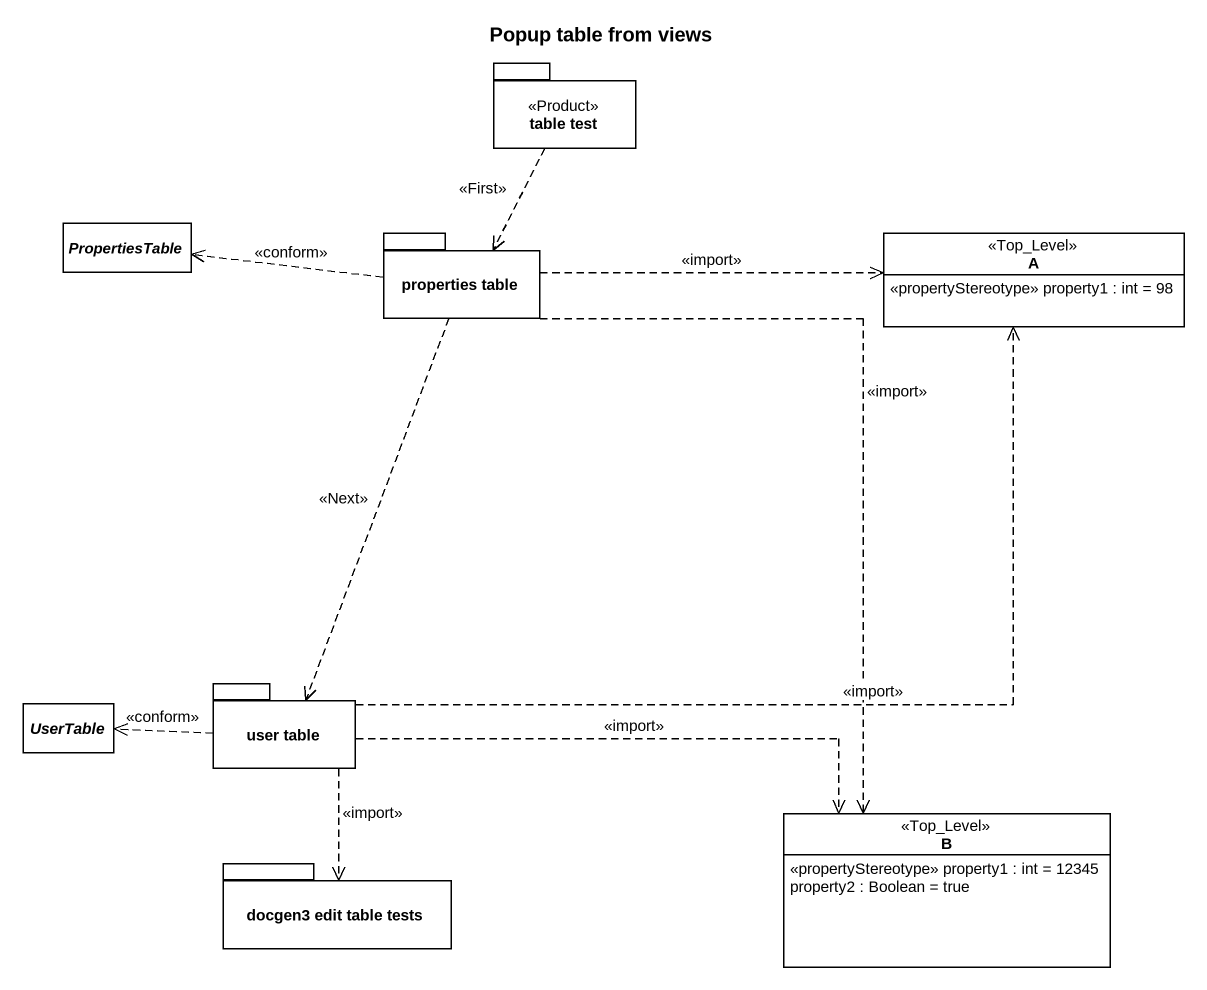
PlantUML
@startuml
title Popup table from views
hide circle
hide empty members
package "table test" as table_test <<Product>> {
}
abstract class PropertiesTable
package "properties table" as properties_table {
}
class A <<Top_Level>> {
  <<propertyStereotype>> property1 : int = 98
}
package "user table" as user_table {
}
abstract class UserTable
class B <<Top_Level>> {
  <<propertyStereotype>> property1 : int = 12345
  property2 : Boolean = true
}
package "docgen3 edit table tests" as docgen3_edit_table_tests {
}
table_test ..> properties_table : <<First>>
properties_table .left.> PropertiesTable : <<conform>>
properties_table .right.> A : <<import>>
properties_table ..> user_table : <<Next>>
properties_table ..> B : <<import>>
user_table .right.> A : <<import>>
user_table .left.> UserTable : <<conform>>
user_table .right.> B : <<import>>
user_table ..> docgen3_edit_table_tests : <<import>>
@enduml
